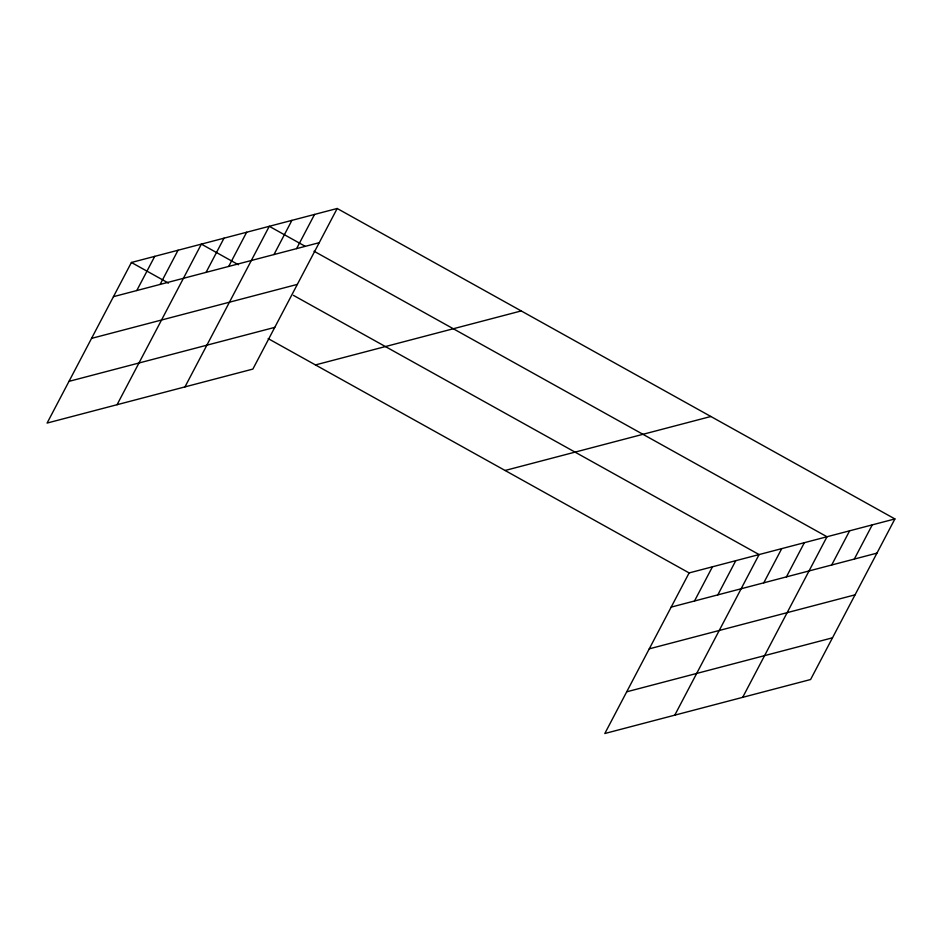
<?xml version="1.0" encoding="UTF-8"?>
<svg xmlns="http://www.w3.org/2000/svg" width="942" height="942" viewBox="0 0 942 942"><rect width="100%" height="100%" fill="white"/><g stroke="black" fill="none" stroke-linecap="round" stroke-linejoin="round"><path stroke-width="1.41" d="M337.189 208.488L131.409 262.477L47.1 423.064L252.88 369.076L337.189 208.488L894.9 518.936L810.591 679.523L604.811 733.512L689.12 572.924L894.9 518.936M136.778 290.548L154.735 256.354M160.105 284.437L178.05 250.242M117.067 404.707L201.376 244.119L238.444 264.749M206.062 272.379L224.008 238.185M228.694 266.433L246.651 232.238M184.973 386.891L269.282 226.304L305.067 246.227M273.969 254.564L291.914 220.369M296.6 248.617L314.557 214.423M694.489 601.008L712.446 566.813M717.816 594.885L735.761 560.69M674.778 715.155L759.087 554.567L293.398 295.341M763.774 582.827L781.719 548.633M786.405 576.893L804.362 542.698M742.685 697.339L826.994 536.752L314.016 251.208M831.68 565.012L849.625 530.817M854.312 559.077L872.268 524.882M113.452 296.671L319.232 242.683M91.562 338.378L297.342 284.39M69.002 381.357L274.781 327.369M315.452 364.919L521.232 310.931M505.077 470.482L710.857 416.494M671.163 607.119L876.943 553.131M649.274 648.838L855.053 594.838M626.713 691.805L832.492 637.816M131.409 262.477L168.477 283.106M268.164 338.602L689.12 572.924"/></g></svg>
